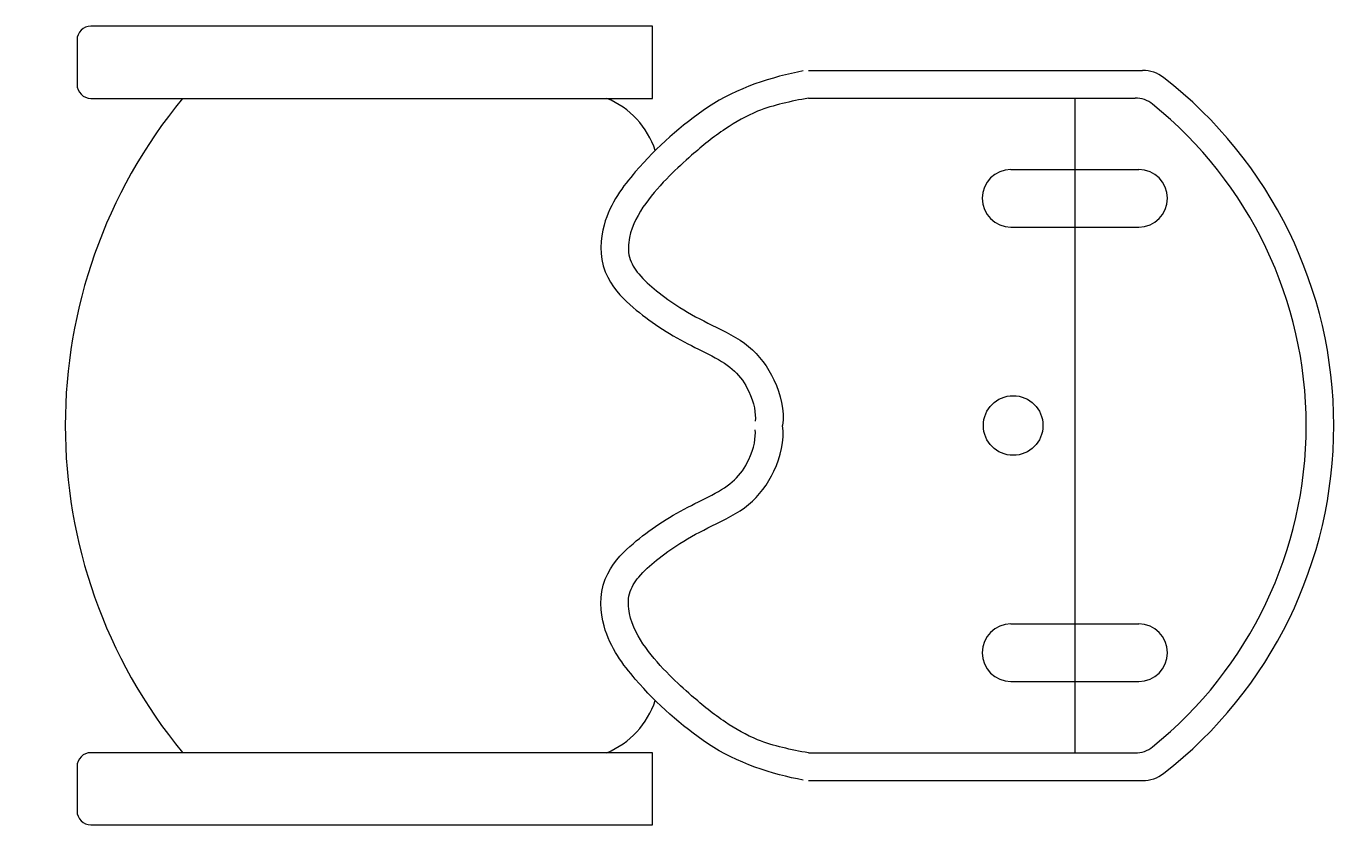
# Model space of a CAD drawing. Extents: x 222.755 to 223.705, y -21.646 to -21.066.
import ezdxf

# ---------------------------------------------------------------- set-up
doc = ezdxf.new("R2010")
doc.units = 0
doc.header["$MEASUREMENT"] = 0
doc.layers.add('1', color=1, linetype='CONTINUOUS')

# ---------------------------------------------------------------- blocks, each defined once
blk = doc.blocks.new('LAVATORIO_CABELO')
at = {"layer": '1'}
for p, q in [((0.53982, 0.25787), (0.78254, 0.25787)), ((0.53982, 0.23778), (0.7773, 0.23778)), ((0.73344, 0.23778), (0.73344, -0.23778)), ((0.68701, 0.18585), (0.77988, 0.18585)), ((0.68701, 0.1441), (0.77988, 0.1441)), ((0.68701, -0.1441), (0.77988, -0.1441)), ((0.68701, -0.18585), (0.77988, -0.18585)), ((0.53982, -0.23778), (0.7773, -0.23778)), ((0.53982, -0.25787), (0.78254, -0.25787))]:
    blk.add_line(p, q, dxfattribs=at)
for points in [[(0.01859, 0.23759), (0.42659, 0.23759), (0.42659, 0.29), (0.01859, 0.29, 0.414214), (0.00854, 0.27995), (0.00854, 0.24763, 0.414214)], [(0.01859, -0.29), (0.42659, -0.29), (0.42659, -0.23759), (0.01859, -0.23759, 0.414214), (0.00854, -0.24763), (0.00854, -0.27995, 0.414214)]]:
    blk.add_lwpolyline(points, format="xyb", close=True, dxfattribs=at)
blk.add_circle((0.68858, 0), 0.02165, dxfattribs=at)
for centre, radius, start, end in [((0.78254, 0.23275), 0.02512, 52.14532, 90), ((0.60165, 0), 0.3199, 307.85468, 52.14532), ((0.37377, 0), 0.37377, 140.53252, 219.46748), ((0.36909, 0.17971), 0.0628, 18.54617, 67.159), ((0.7773, 0.21768), 0.0201, 51.09888, 90), ((0.60165, 0), 0.29981, 308.90112, 51.09888), ((0.68701, 0.16498), 0.02088, 90, 270), ((0.77988, 0.16498), 0.02088, 270, 90), ((0.68701, -0.16498), 0.02088, 90, 270), ((0.77988, -0.16498), 0.02088, 270, 90), ((0.36909, -0.17971), 0.0628, 292.841, 341.45383), ((0.7773, -0.21768), 0.0201, 270, 308.90112), ((0.78254, -0.23275), 0.02512, 270, 307.85468)]:
    blk.add_arc(centre, radius, start, end, dxfattribs=at)
for points, knots in [([(0.53601, 0.25751), (0.51424, 0.25331), (0.48738, 0.24512), (0.44698, 0.21752), (0.43038, 0.20287), (0.4052, 0.17386), (0.39608, 0.16197), (0.38869, 0.136), (0.3876, 0.12311), (0.39695, 0.1003), (0.40388, 0.09359), (0.41645, 0.08219), (0.4223, 0.07779), (0.44214, 0.06402), (0.45748, 0.05677), (0.4836, 0.04339), (0.49078, 0.03677), (0.50036, 0.01675), (0.50194, 0.00839), (0.50111, 0.00314)], [0, 0, 0, 0, 0.0656745, 0.0656745, 0.1313489, 0.1313489, 0.1673491, 0.1673491, 0.1881801, 0.1881801, 0.2090111, 0.2090111, 0.2298421, 0.2298421, 0.2737286, 0.2737286, 0.3245212, 0.3245212, 0.3582993, 0.3582993, 0.3582993, 0.3582993]), ([(0.53982, 0.23778), (0.52725, 0.23535), (0.50588, 0.23123), (0.47782, 0.21519), (0.45715, 0.1985), (0.43769, 0.18049), (0.4207, 0.1618), (0.40938, 0.14138), (0.40841, 0.12198), (0.41695, 0.10849), (0.43008, 0.09697), (0.44777, 0.08419), (0.47084, 0.07216), (0.49794, 0.05948), (0.51711, 0.03334), (0.52268, 0.01087), (0.52096, 0)], [0, 0, 0, 0, 0.0379025, 0.0644696, 0.0954285, 0.1171763, 0.1435608, 0.1707776, 0.185143, 0.1989945, 0.2165578, 0.2373434, 0.2638755, 0.2944732, 0.3248573, 0.3582993, 0.3582993, 0.3582993, 0.3582993]), ([(0.53601, -0.25751), (0.51424, -0.25331), (0.48738, -0.24512), (0.44698, -0.21752), (0.43038, -0.20287), (0.4052, -0.17386), (0.39608, -0.16197), (0.38869, -0.136), (0.3876, -0.12311), (0.39695, -0.1003), (0.40388, -0.09359), (0.41645, -0.08219), (0.4223, -0.07779), (0.44214, -0.06402), (0.45748, -0.05677), (0.4836, -0.04339), (0.49078, -0.03677), (0.50036, -0.01675), (0.50194, -0.00839), (0.50111, -0.00314)], [0, 0, 0, 0, 0.0656745, 0.0656745, 0.1313489, 0.1313489, 0.1673491, 0.1673491, 0.1881801, 0.1881801, 0.2090111, 0.2090111, 0.2298421, 0.2298421, 0.2737286, 0.2737286, 0.3245212, 0.3245212, 0.3582993, 0.3582993, 0.3582993, 0.3582993]), ([(0.53982, -0.23778), (0.52725, -0.23535), (0.50588, -0.23123), (0.47782, -0.21519), (0.45715, -0.1985), (0.43769, -0.18049), (0.4207, -0.1618), (0.40938, -0.14138), (0.40841, -0.12198), (0.41695, -0.10849), (0.43008, -0.09697), (0.44777, -0.08419), (0.47084, -0.07216), (0.49794, -0.05948), (0.51711, -0.03334), (0.52268, -0.01087), (0.52096, 0)], [0, 0, 0, 0, 0.0379025, 0.0644696, 0.0954285, 0.1171763, 0.1435608, 0.1707776, 0.185143, 0.1989945, 0.2165578, 0.2373434, 0.2638755, 0.2944732, 0.3248573, 0.3582993, 0.3582993, 0.3582993, 0.3582993])]:
    blk.add_open_spline(points, degree=3, knots=knots, dxfattribs=at)

msp = doc.modelspace()

# ---------------------------------------------------------------- block references
at = {"layer": '1'}
msp.add_blockref('LAVATORIO_CABELO', (222.78299, -21.35576), dxfattribs=at)

doc.saveas('drawing.dxf')
